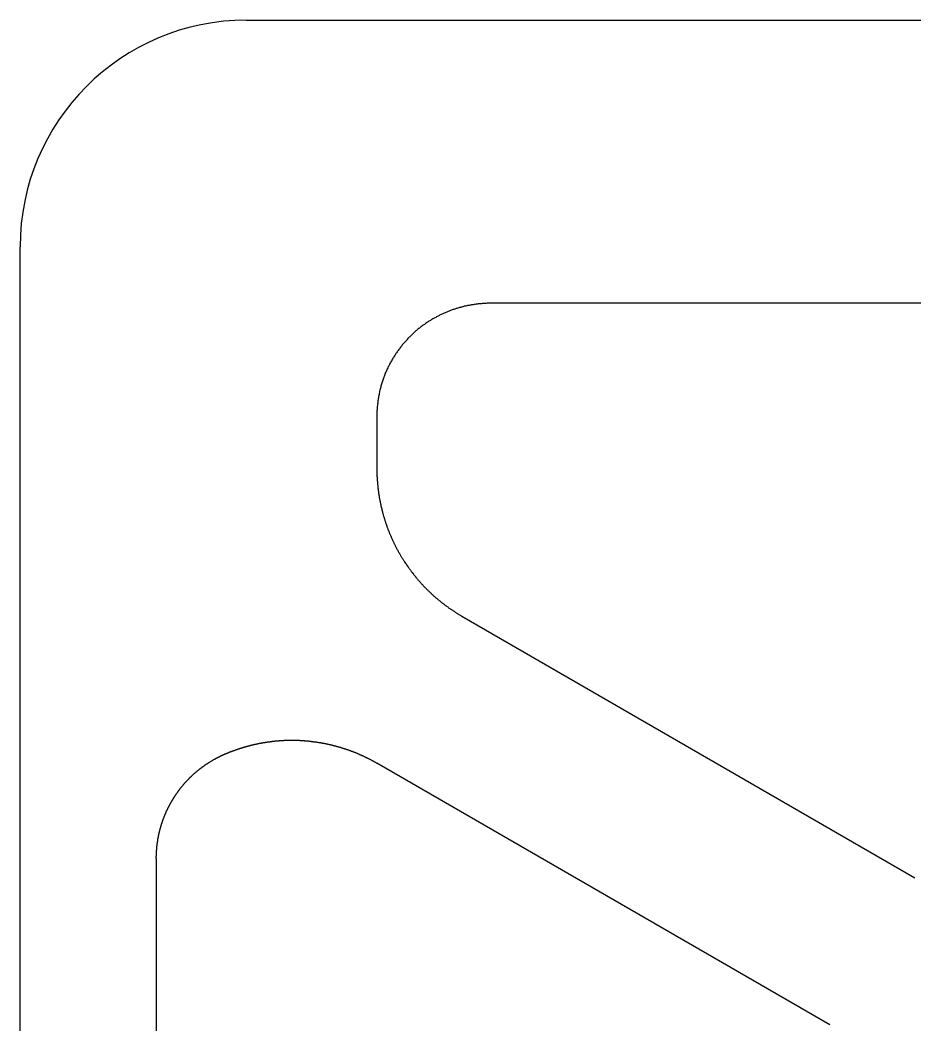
# Model space of a CAD drawing. Extents: x 442 to 745, y 5 to 355.
# Drawn here: x 687.26 to 693.76, y 232.92 to 240.22 of the extents above; entities that cross this region are included whole.
import ezdxf

# ---------------------------------------------------------------- set-up
doc = ezdxf.new("R2010")
doc.units = 0
doc.layers.add('VISIBLE__ANSI_', color=7, linetype='CONTINUOUS')

msp = doc.modelspace()

# ---------------------------------------------------------------- linework, layer by layer
at = {"layer": 'VISIBLE__ANSI_'}
for p, q in [((688.9052, 240.2227), (695.6168, 240.2227)), ((687.2581, 223.7101), (687.2581, 238.5756)), ((698.0874, 238.1639), (690.6757, 238.1639)), ((689.8522, 237.3403), (689.8522, 236.9601)), ((690.4698, 235.8903), (693.7639, 233.9884)), ((693.1463, 232.9187), (689.8522, 234.8205)), ((688.2463, 234.1281), (688.2463, 225.766))]:
    msp.add_line(p, q, dxfattribs=at)
for points in [[(690.676, 238.164, 0), (690.67, 238.164, 0), (690.664, 238.164, 0), (690.658, 238.164, 0), (690.653, 238.164, 0), (690.647, 238.163, 0), (690.641, 238.163, 0), (690.635, 238.163, 0), (690.629, 238.162, 0), (690.624, 238.162, 0), (690.618, 238.162, 0), (690.612, 238.161, 0), (690.606, 238.161, 0), (690.6, 238.16, 0), (690.594, 238.16, 0), (690.588, 238.159, 0), (690.583, 238.158, 0), (690.577, 238.158, 0), (690.571, 238.157, 0), (690.565, 238.156, 0), (690.559, 238.155, 0), (690.553, 238.154, 0), (690.547, 238.153, 0), (690.541, 238.153, 0), (690.535, 238.151, 0), (690.53, 238.15, 0), (690.524, 238.149, 0), (690.518, 238.148, 0), (690.512, 238.147, 0), (690.506, 238.146, 0), (690.5, 238.144, 0), (690.494, 238.143, 0), (690.488, 238.142, 0), (690.482, 238.14, 0), (690.476, 238.139, 0), (690.471, 238.137, 0), (690.465, 238.136, 0), (690.459, 238.134, 0), (690.453, 238.133, 0), (690.447, 238.131, 0), (690.441, 238.129, 0), (690.435, 238.127, 0), (690.429, 238.126, 0), (690.424, 238.124, 0), (690.418, 238.122, 0), (690.412, 238.12, 0), (690.406, 238.118, 0), (690.4, 238.116, 0), (690.394, 238.114, 0), (690.388, 238.112, 0), (690.383, 238.109, 0), (690.377, 238.107, 0), (690.371, 238.105, 0), (690.365, 238.103, 0), (690.36, 238.1, 0), (690.354, 238.098, 0), (690.348, 238.095, 0), (690.342, 238.093, 0), (690.337, 238.09, 0), (690.331, 238.088, 0), (690.325, 238.085, 0), (690.319, 238.082, 0), (690.314, 238.08, 0), (690.308, 238.077, 0), (690.302, 238.074, 0), (690.297, 238.071, 0), (690.291, 238.068, 0), (690.286, 238.065, 0), (690.28, 238.062, 0), (690.274, 238.059, 0), (690.269, 238.056, 0), (690.263, 238.053, 0), (690.258, 238.05, 0), (690.252, 238.046, 0), (690.247, 238.043, 0), (690.241, 238.04, 0), (690.236, 238.036, 0), (690.23, 238.033, 0), (690.225, 238.029, 0), (690.22, 238.026, 0), (690.214, 238.022, 0), (690.209, 238.019, 0), (690.204, 238.015, 0), (690.198, 238.011, 0), (690.193, 238.007, 0), (690.188, 238.004, 0), (690.182, 238, 0), (690.177, 237.996, 0), (690.172, 237.992, 0), (690.167, 237.988, 0), (690.162, 237.984, 0), (690.157, 237.98, 0), (690.151, 237.975, 0), (690.146, 237.971, 0), (690.141, 237.967, 0), (690.136, 237.963, 0), (690.131, 237.958, 0), (690.126, 237.954, 0), (690.121, 237.949, 0), (690.116, 237.945, 0), (690.111, 237.94, 0), (690.107, 237.936, 0), (690.102, 237.931, 0), (690.097, 237.926, 0), (690.092, 237.921, 0), (690.087, 237.917, 0), (690.083, 237.912, 0), (690.078, 237.907, 0), (690.073, 237.902, 0), (690.069, 237.897, 0), (690.064, 237.892, 0), (690.06, 237.887, 0), (690.055, 237.882, 0), (690.05, 237.877, 0), (690.046, 237.871, 0), (690.042, 237.866, 0), (690.037, 237.861, 0), (690.033, 237.855, 0), (690.028, 237.85, 0), (690.024, 237.845, 0), (690.02, 237.839, 0), (690.016, 237.834, 0), (690.012, 237.828, 0), (690.007, 237.822, 0), (690.003, 237.817, 0), (689.999, 237.811, 0), (689.995, 237.805, 0), (689.991, 237.799, 0), (689.987, 237.794, 0), (689.984, 237.788, 0), (689.98, 237.782, 0), (689.976, 237.776, 0), (689.972, 237.77, 0), (689.968, 237.764, 0), (689.965, 237.757, 0), (689.961, 237.751, 0), (689.958, 237.745, 0), (689.954, 237.739, 0), (689.951, 237.733, 0), (689.947, 237.726, 0), (689.944, 237.72, 0), (689.941, 237.713, 0), (689.937, 237.707, 0), (689.934, 237.7, 0), (689.931, 237.694, 0), (689.928, 237.687, 0), (689.925, 237.681, 0), (689.922, 237.674, 0), (689.919, 237.667, 0), (689.916, 237.661, 0), (689.913, 237.654, 0), (689.91, 237.647, 0), (689.908, 237.64, 0), (689.905, 237.633, 0), (689.902, 237.626, 0), (689.9, 237.619, 0), (689.897, 237.612, 0), (689.895, 237.605, 0), (689.893, 237.598, 0), (689.89, 237.591, 0), (689.888, 237.583, 0), (689.886, 237.576, 0), (689.884, 237.569, 0), (689.882, 237.562, 0), (689.88, 237.554, 0), (689.878, 237.547, 0), (689.876, 237.539, 0), (689.874, 237.532, 0), (689.872, 237.524, 0), (689.871, 237.517, 0), (689.869, 237.509, 0), (689.868, 237.501, 0), (689.866, 237.494, 0), (689.865, 237.486, 0), (689.863, 237.478, 0), (689.862, 237.47, 0), (689.861, 237.463, 0), (689.86, 237.455, 0), (689.859, 237.447, 0), (689.858, 237.439, 0), (689.857, 237.431, 0), (689.856, 237.423, 0), (689.855, 237.415, 0), (689.855, 237.407, 0), (689.854, 237.398, 0), (689.854, 237.39, 0), (689.853, 237.382, 0), (689.853, 237.374, 0), (689.853, 237.365, 0), (689.852, 237.357, 0), (689.852, 237.349, 0), (689.852, 237.34, 0)], [(689.852, 236.96, 0), (689.852, 236.957, 0), (689.852, 236.954, 0), (689.852, 236.951, 0), (689.852, 236.947, 0), (689.852, 236.944, 0), (689.852, 236.941, 0), (689.852, 236.938, 0), (689.852, 236.935, 0), (689.853, 236.931, 0), (689.853, 236.928, 0), (689.853, 236.925, 0), (689.853, 236.922, 0), (689.853, 236.918, 0), (689.853, 236.915, 0), (689.853, 236.912, 0), (689.853, 236.909, 0), (689.853, 236.906, 0), (689.854, 236.902, 0), (689.854, 236.899, 0), (689.854, 236.896, 0), (689.854, 236.892, 0), (689.854, 236.889, 0), (689.854, 236.886, 0), (689.855, 236.883, 0), (689.855, 236.879, 0), (689.855, 236.876, 0), (689.855, 236.873, 0), (689.856, 236.87, 0), (689.856, 236.866, 0), (689.856, 236.863, 0), (689.856, 236.86, 0), (689.857, 236.856, 0), (689.857, 236.853, 0), (689.857, 236.85, 0), (689.857, 236.846, 0), (689.858, 236.843, 0), (689.858, 236.84, 0), (689.858, 236.836, 0), (689.859, 236.833, 0), (689.859, 236.83, 0), (689.859, 236.826, 0), (689.86, 236.823, 0), (689.86, 236.819, 0), (689.861, 236.816, 0), (689.861, 236.813, 0), (689.861, 236.809, 0), (689.862, 236.806, 0), (689.862, 236.803, 0), (689.863, 236.799, 0), (689.863, 236.796, 0), (689.864, 236.792, 0), (689.864, 236.789, 0), (689.865, 236.785, 0), (689.865, 236.782, 0), (689.866, 236.778, 0), (689.866, 236.775, 0), (689.867, 236.772, 0), (689.867, 236.768, 0), (689.868, 236.765, 0), (689.868, 236.761, 0), (689.869, 236.758, 0), (689.87, 236.754, 0), (689.87, 236.751, 0), (689.871, 236.747, 0), (689.871, 236.744, 0), (689.872, 236.74, 0), (689.873, 236.736, 0), (689.873, 236.733, 0), (689.874, 236.729, 0), (689.875, 236.726, 0), (689.875, 236.722, 0), (689.876, 236.719, 0), (689.877, 236.715, 0), (689.878, 236.711, 0), (689.878, 236.708, 0), (689.879, 236.704, 0), (689.88, 236.701, 0), (689.881, 236.697, 0), (689.881, 236.694, 0), (689.882, 236.69, 0), (689.883, 236.686, 0), (689.884, 236.683, 0), (689.885, 236.679, 0), (689.886, 236.675, 0), (689.887, 236.672, 0), (689.887, 236.668, 0), (689.888, 236.665, 0), (689.889, 236.661, 0), (689.89, 236.657, 0), (689.891, 236.654, 0), (689.892, 236.65, 0), (689.893, 236.646, 0), (689.894, 236.643, 0), (689.895, 236.639, 0), (689.896, 236.635, 0), (689.897, 236.632, 0), (689.898, 236.628, 0), (689.899, 236.624, 0), (689.9, 236.62, 0), (689.901, 236.617, 0), (689.902, 236.613, 0), (689.903, 236.609, 0), (689.904, 236.606, 0), (689.905, 236.602, 0), (689.907, 236.598, 0), (689.908, 236.595, 0), (689.909, 236.591, 0), (689.91, 236.587, 0), (689.911, 236.583, 0), (689.912, 236.58, 0), (689.914, 236.576, 0), (689.915, 236.572, 0), (689.916, 236.569, 0), (689.917, 236.565, 0), (689.919, 236.561, 0), (689.92, 236.557, 0), (689.921, 236.554, 0), (689.922, 236.55, 0), (689.924, 236.546, 0), (689.925, 236.542, 0), (689.926, 236.539, 0), (689.928, 236.535, 0), (689.929, 236.531, 0), (689.931, 236.528, 0), (689.932, 236.524, 0), (689.933, 236.52, 0), (689.935, 236.516, 0), (689.936, 236.513, 0), (689.938, 236.509, 0), (689.939, 236.505, 0), (689.941, 236.501, 0), (689.942, 236.498, 0), (689.944, 236.494, 0), (689.945, 236.49, 0), (689.947, 236.486, 0), (689.948, 236.483, 0), (689.95, 236.479, 0), (689.951, 236.475, 0), (689.953, 236.471, 0), (689.955, 236.468, 0), (689.956, 236.464, 0), (689.958, 236.46, 0), (689.96, 236.456, 0), (689.961, 236.453, 0), (689.963, 236.449, 0), (689.965, 236.445, 0), (689.966, 236.441, 0), (689.968, 236.438, 0), (689.97, 236.434, 0), (689.972, 236.43, 0), (689.973, 236.427, 0), (689.975, 236.423, 0), (689.977, 236.419, 0), (689.979, 236.415, 0), (689.981, 236.412, 0), (689.982, 236.408, 0), (689.984, 236.404, 0), (689.986, 236.4, 0), (689.988, 236.397, 0), (689.99, 236.393, 0), (689.992, 236.389, 0), (689.994, 236.386, 0), (689.996, 236.382, 0), (689.998, 236.378, 0), (690, 236.374, 0), (690.002, 236.371, 0), (690.004, 236.367, 0), (690.006, 236.363, 0), (690.008, 236.36, 0), (690.01, 236.356, 0), (690.012, 236.352, 0), (690.014, 236.349, 0), (690.016, 236.345, 0), (690.018, 236.341, 0), (690.021, 236.338, 0), (690.023, 236.334, 0), (690.025, 236.33, 0), (690.027, 236.327, 0), (690.029, 236.323, 0), (690.031, 236.319, 0), (690.034, 236.316, 0), (690.036, 236.312, 0), (690.038, 236.309, 0), (690.04, 236.305, 0), (690.043, 236.301, 0), (690.045, 236.298, 0), (690.047, 236.294, 0), (690.05, 236.29, 0), (690.052, 236.287, 0), (690.054, 236.283, 0), (690.057, 236.28, 0), (690.059, 236.276, 0), (690.062, 236.272, 0), (690.064, 236.269, 0), (690.066, 236.265, 0), (690.069, 236.262, 0), (690.071, 236.258, 0), (690.074, 236.255, 0), (690.076, 236.251, 0), (690.079, 236.248, 0), (690.081, 236.244, 0), (690.084, 236.241, 0), (690.086, 236.237, 0), (690.089, 236.234, 0), (690.091, 236.23, 0), (690.094, 236.226, 0), (690.097, 236.223, 0), (690.099, 236.22, 0), (690.102, 236.216, 0), (690.104, 236.213, 0), (690.107, 236.209, 0), (690.11, 236.206, 0), (690.112, 236.202, 0), (690.115, 236.199, 0), (690.118, 236.195, 0), (690.121, 236.192, 0), (690.123, 236.188, 0), (690.126, 236.185, 0), (690.129, 236.182, 0), (690.132, 236.178, 0), (690.134, 236.175, 0), (690.137, 236.172, 0), (690.14, 236.168, 0), (690.143, 236.165, 0), (690.146, 236.161, 0), (690.148, 236.158, 0), (690.151, 236.155, 0), (690.154, 236.151, 0), (690.157, 236.148, 0), (690.16, 236.145, 0), (690.163, 236.141, 0), (690.166, 236.138, 0), (690.169, 236.135, 0), (690.172, 236.132, 0), (690.175, 236.128, 0), (690.177, 236.125, 0), (690.18, 236.122, 0), (690.183, 236.119, 0), (690.186, 236.115, 0), (690.189, 236.112, 0), (690.192, 236.109, 0), (690.196, 236.106, 0), (690.199, 236.103, 0), (690.202, 236.099, 0), (690.205, 236.096, 0), (690.208, 236.093, 0), (690.211, 236.09, 0), (690.214, 236.087, 0), (690.217, 236.084, 0), (690.22, 236.081, 0), (690.223, 236.077, 0), (690.227, 236.074, 0), (690.23, 236.071, 0), (690.233, 236.068, 0), (690.236, 236.065, 0), (690.239, 236.062, 0), (690.243, 236.059, 0), (690.246, 236.056, 0), (690.249, 236.053, 0), (690.252, 236.05, 0), (690.255, 236.047, 0), (690.259, 236.044, 0), (690.262, 236.041, 0), (690.265, 236.038, 0), (690.269, 236.035, 0), (690.272, 236.032, 0), (690.275, 236.029, 0), (690.279, 236.026, 0), (690.282, 236.024, 0), (690.285, 236.021, 0), (690.289, 236.018, 0), (690.292, 236.015, 0), (690.295, 236.012, 0), (690.299, 236.009, 0), (690.302, 236.006, 0), (690.306, 236.004, 0), (690.309, 236.001, 0), (690.313, 235.998, 0), (690.316, 235.995, 0), (690.32, 235.992, 0), (690.323, 235.99, 0), (690.327, 235.987, 0), (690.33, 235.984, 0), (690.334, 235.981, 0), (690.337, 235.979, 0), (690.341, 235.976, 0), (690.345, 235.973, 0), (690.348, 235.97, 0), (690.352, 235.968, 0), (690.356, 235.965, 0), (690.359, 235.962, 0), (690.363, 235.959, 0), (690.367, 235.957, 0), (690.371, 235.954, 0), (690.374, 235.951, 0), (690.378, 235.949, 0), (690.382, 235.946, 0), (690.386, 235.943, 0), (690.39, 235.941, 0), (690.394, 235.938, 0), (690.397, 235.936, 0), (690.401, 235.933, 0), (690.405, 235.93, 0), (690.409, 235.928, 0), (690.413, 235.925, 0), (690.417, 235.923, 0), (690.421, 235.92, 0), (690.425, 235.917, 0), (690.429, 235.915, 0), (690.433, 235.912, 0), (690.437, 235.91, 0), (690.441, 235.907, 0), (690.445, 235.905, 0), (690.449, 235.902, 0), (690.453, 235.9, 0), (690.457, 235.898, 0), (690.462, 235.895, 0), (690.466, 235.893, 0), (690.47, 235.89, 0)], [(689.07, 234.975, 0), (689.068, 234.975, 0), (689.066, 234.974, 0), (689.064, 234.974, 0), (689.063, 234.974, 0), (689.061, 234.974, 0), (689.059, 234.973, 0), (689.057, 234.973, 0), (689.055, 234.973, 0), (689.054, 234.973, 0), (689.052, 234.972, 0), (689.05, 234.972, 0), (689.048, 234.972, 0), (689.046, 234.972, 0), (689.045, 234.971, 0), (689.043, 234.971, 0), (689.041, 234.971, 0), (689.039, 234.97, 0), (689.037, 234.97, 0), (689.036, 234.97, 0), (689.034, 234.97, 0), (689.032, 234.969, 0), (689.03, 234.969, 0), (689.028, 234.969, 0), (689.027, 234.968, 0), (689.025, 234.968, 0), (689.023, 234.968, 0), (689.021, 234.967, 0), (689.019, 234.967, 0), (689.018, 234.967, 0), (689.016, 234.966, 0), (689.014, 234.966, 0), (689.012, 234.966, 0), (689.01, 234.965, 0), (689.009, 234.965, 0), (689.007, 234.965, 0), (689.005, 234.964, 0), (689.003, 234.964, 0), (689.001, 234.964, 0), (689, 234.963, 0), (688.998, 234.963, 0), (688.996, 234.963, 0), (688.994, 234.962, 0), (688.992, 234.962, 0), (688.991, 234.962, 0), (688.989, 234.961, 0), (688.987, 234.961, 0), (688.985, 234.961, 0), (688.984, 234.96, 0), (688.982, 234.96, 0), (688.98, 234.959, 0), (688.978, 234.959, 0), (688.976, 234.959, 0), (688.975, 234.958, 0), (688.973, 234.958, 0), (688.971, 234.958, 0), (688.969, 234.957, 0), (688.968, 234.957, 0), (688.966, 234.956, 0), (688.964, 234.956, 0), (688.962, 234.956, 0), (688.961, 234.955, 0), (688.959, 234.955, 0), (688.957, 234.954, 0), (688.955, 234.954, 0), (688.953, 234.954, 0), (688.952, 234.953, 0), (688.95, 234.953, 0), (688.948, 234.952, 0), (688.946, 234.952, 0), (688.945, 234.951, 0), (688.943, 234.951, 0), (688.941, 234.951, 0), (688.939, 234.95, 0), (688.938, 234.95, 0), (688.936, 234.949, 0), (688.934, 234.949, 0), (688.932, 234.948, 0), (688.931, 234.948, 0), (688.929, 234.948, 0), (688.927, 234.947, 0), (688.925, 234.947, 0), (688.924, 234.946, 0), (688.922, 234.946, 0), (688.92, 234.945, 0), (688.918, 234.945, 0), (688.917, 234.944, 0), (688.915, 234.944, 0), (688.913, 234.943, 0), (688.911, 234.943, 0), (688.91, 234.942, 0), (688.908, 234.942, 0), (688.906, 234.942, 0), (688.904, 234.941, 0), (688.903, 234.941, 0), (688.901, 234.94, 0), (688.899, 234.94, 0), (688.898, 234.939, 0), (688.896, 234.939, 0), (688.894, 234.938, 0), (688.892, 234.938, 0), (688.891, 234.937, 0), (688.889, 234.937, 0), (688.887, 234.936, 0), (688.885, 234.936, 0), (688.884, 234.935, 0), (688.882, 234.935, 0), (688.88, 234.934, 0), (688.879, 234.934, 0), (688.877, 234.933, 0), (688.875, 234.933, 0), (688.873, 234.932, 0), (688.872, 234.931, 0), (688.87, 234.931, 0), (688.868, 234.93, 0), (688.867, 234.93, 0), (688.865, 234.929, 0), (688.863, 234.929, 0), (688.861, 234.928, 0), (688.86, 234.928, 0), (688.858, 234.927, 0), (688.856, 234.927, 0), (688.855, 234.926, 0), (688.853, 234.926, 0), (688.851, 234.925, 0), (688.85, 234.924, 0), (688.848, 234.924, 0), (688.846, 234.923, 0), (688.844, 234.923, 0), (688.843, 234.922, 0), (688.841, 234.922, 0), (688.839, 234.921, 0), (688.838, 234.92, 0), (688.836, 234.92, 0), (688.834, 234.919, 0), (688.833, 234.919, 0), (688.831, 234.918, 0), (688.829, 234.918, 0), (688.828, 234.917, 0), (688.826, 234.916, 0), (688.824, 234.916, 0), (688.823, 234.915, 0), (688.821, 234.915, 0), (688.819, 234.914, 0), (688.817, 234.913, 0), (688.816, 234.913, 0), (688.814, 234.912, 0), (688.812, 234.912, 0), (688.811, 234.911, 0), (688.809, 234.91, 0), (688.807, 234.91, 0), (688.806, 234.909, 0), (688.804, 234.909, 0), (688.802, 234.908, 0), (688.801, 234.907, 0), (688.799, 234.907, 0), (688.798, 234.906, 0), (688.796, 234.905, 0), (688.794, 234.905, 0), (688.793, 234.904, 0), (688.791, 234.904, 0), (688.789, 234.903, 0), (688.788, 234.902, 0), (688.786, 234.902, 0), (688.784, 234.901, 0), (688.783, 234.9, 0), (688.781, 234.9, 0), (688.779, 234.899, 0), (688.778, 234.898, 0), (688.776, 234.898, 0), (688.774, 234.897, 0), (688.773, 234.896, 0), (688.771, 234.896, 0), (688.77, 234.895, 0), (688.768, 234.894, 0), (688.766, 234.894, 0), (688.765, 234.893, 0), (688.763, 234.892, 0), (688.761, 234.892, 0), (688.76, 234.891, 0), (688.758, 234.89, 0), (688.757, 234.89, 0), (688.755, 234.889, 0), (688.753, 234.888, 0), (688.752, 234.888, 0), (688.75, 234.887, 0), (688.748, 234.886, 0), (688.747, 234.886, 0), (688.745, 234.885, 0), (688.744, 234.884, 0), (688.742, 234.884, 0), (688.74, 234.883, 0)], [(689.852, 234.82, 0), (689.849, 234.822, 0), (689.847, 234.824, 0), (689.844, 234.825, 0), (689.841, 234.827, 0), (689.838, 234.828, 0), (689.835, 234.83, 0), (689.833, 234.832, 0), (689.83, 234.833, 0), (689.827, 234.835, 0), (689.824, 234.836, 0), (689.821, 234.838, 0), (689.818, 234.839, 0), (689.816, 234.841, 0), (689.813, 234.842, 0), (689.81, 234.844, 0), (689.807, 234.845, 0), (689.804, 234.847, 0), (689.801, 234.848, 0), (689.798, 234.85, 0), (689.796, 234.851, 0), (689.793, 234.853, 0), (689.79, 234.854, 0), (689.787, 234.856, 0), (689.784, 234.857, 0), (689.781, 234.858, 0), (689.778, 234.86, 0), (689.775, 234.861, 0), (689.772, 234.863, 0), (689.77, 234.864, 0), (689.767, 234.866, 0), (689.764, 234.867, 0), (689.761, 234.868, 0), (689.758, 234.87, 0), (689.755, 234.871, 0), (689.752, 234.872, 0), (689.749, 234.874, 0), (689.746, 234.875, 0), (689.743, 234.876, 0), (689.74, 234.878, 0), (689.737, 234.879, 0), (689.734, 234.88, 0), (689.731, 234.882, 0), (689.728, 234.883, 0), (689.725, 234.884, 0), (689.722, 234.886, 0), (689.719, 234.887, 0), (689.716, 234.888, 0), (689.713, 234.889, 0), (689.711, 234.891, 0), (689.708, 234.892, 0), (689.705, 234.893, 0), (689.702, 234.894, 0), (689.699, 234.896, 0), (689.696, 234.897, 0), (689.693, 234.898, 0), (689.69, 234.899, 0), (689.687, 234.9, 0), (689.683, 234.902, 0), (689.68, 234.903, 0), (689.677, 234.904, 0), (689.674, 234.905, 0), (689.671, 234.906, 0), (689.668, 234.907, 0), (689.665, 234.908, 0), (689.662, 234.91, 0), (689.659, 234.911, 0), (689.656, 234.912, 0), (689.653, 234.913, 0), (689.65, 234.914, 0), (689.647, 234.915, 0), (689.644, 234.916, 0), (689.641, 234.917, 0), (689.638, 234.918, 0), (689.635, 234.919, 0), (689.632, 234.92, 0), (689.629, 234.921, 0), (689.626, 234.922, 0), (689.623, 234.923, 0), (689.619, 234.924, 0), (689.616, 234.925, 0), (689.613, 234.926, 0), (689.61, 234.927, 0), (689.607, 234.928, 0), (689.604, 234.929, 0), (689.601, 234.93, 0), (689.598, 234.931, 0), (689.595, 234.932, 0), (689.592, 234.933, 0), (689.589, 234.934, 0), (689.585, 234.935, 0), (689.582, 234.936, 0), (689.579, 234.937, 0), (689.576, 234.938, 0), (689.573, 234.938, 0), (689.57, 234.939, 0), (689.567, 234.94, 0), (689.564, 234.941, 0), (689.561, 234.942, 0), (689.557, 234.943, 0), (689.554, 234.944, 0), (689.551, 234.944, 0), (689.548, 234.945, 0), (689.545, 234.946, 0), (689.542, 234.947, 0), (689.539, 234.948, 0), (689.536, 234.948, 0), (689.533, 234.949, 0), (689.529, 234.95, 0), (689.526, 234.951, 0), (689.523, 234.951, 0), (689.52, 234.952, 0), (689.517, 234.953, 0), (689.514, 234.954, 0), (689.511, 234.954, 0), (689.507, 234.955, 0), (689.504, 234.956, 0), (689.501, 234.957, 0), (689.498, 234.957, 0), (689.495, 234.958, 0), (689.492, 234.959, 0), (689.489, 234.959, 0), (689.485, 234.96, 0), (689.482, 234.961, 0), (689.479, 234.961, 0), (689.476, 234.962, 0), (689.473, 234.962, 0), (689.47, 234.963, 0), (689.467, 234.964, 0), (689.463, 234.964, 0), (689.46, 234.965, 0), (689.457, 234.965, 0), (689.454, 234.966, 0), (689.451, 234.967, 0), (689.448, 234.967, 0), (689.445, 234.968, 0), (689.441, 234.968, 0), (689.438, 234.969, 0), (689.435, 234.969, 0), (689.432, 234.97, 0), (689.429, 234.97, 0), (689.426, 234.971, 0), (689.422, 234.971, 0), (689.419, 234.972, 0), (689.416, 234.972, 0), (689.413, 234.973, 0), (689.41, 234.973, 0), (689.407, 234.974, 0), (689.404, 234.974, 0), (689.4, 234.975, 0), (689.397, 234.975, 0), (689.394, 234.975, 0), (689.391, 234.976, 0), (689.388, 234.976, 0), (689.385, 234.977, 0), (689.382, 234.977, 0), (689.378, 234.977, 0), (689.375, 234.978, 0), (689.372, 234.978, 0), (689.369, 234.978, 0), (689.366, 234.979, 0), (689.363, 234.979, 0), (689.36, 234.979, 0), (689.356, 234.98, 0), (689.353, 234.98, 0), (689.35, 234.98, 0), (689.347, 234.981, 0), (689.344, 234.981, 0), (689.341, 234.981, 0), (689.338, 234.982, 0), (689.335, 234.982, 0), (689.331, 234.982, 0), (689.328, 234.982, 0), (689.325, 234.983, 0), (689.322, 234.983, 0), (689.319, 234.983, 0), (689.316, 234.983, 0), (689.313, 234.983, 0), (689.309, 234.984, 0), (689.306, 234.984, 0), (689.303, 234.984, 0), (689.3, 234.984, 0), (689.297, 234.984, 0), (689.294, 234.984, 0), (689.291, 234.985, 0), (689.288, 234.985, 0), (689.285, 234.985, 0), (689.281, 234.985, 0), (689.278, 234.985, 0), (689.275, 234.985, 0), (689.272, 234.985, 0), (689.269, 234.985, 0), (689.266, 234.986, 0), (689.263, 234.986, 0), (689.26, 234.986, 0), (689.257, 234.986, 0), (689.254, 234.986, 0), (689.251, 234.986, 0), (689.247, 234.986, 0), (689.244, 234.986, 0), (689.241, 234.986, 0), (689.238, 234.986, 0), (689.235, 234.986, 0), (689.232, 234.986, 0), (689.229, 234.986, 0), (689.226, 234.986, 0), (689.223, 234.986, 0), (689.22, 234.986, 0), (689.217, 234.986, 0), (689.214, 234.986, 0), (689.211, 234.986, 0), (689.207, 234.986, 0), (689.204, 234.986, 0), (689.201, 234.986, 0), (689.198, 234.985, 0), (689.195, 234.985, 0), (689.192, 234.985, 0), (689.189, 234.985, 0), (689.186, 234.985, 0), (689.183, 234.985, 0), (689.18, 234.985, 0), (689.176, 234.985, 0), (689.173, 234.984, 0), (689.17, 234.984, 0), (689.167, 234.984, 0), (689.164, 234.984, 0), (689.161, 234.984, 0), (689.158, 234.984, 0), (689.155, 234.983, 0), (689.151, 234.983, 0), (689.148, 234.983, 0), (689.145, 234.983, 0), (689.142, 234.983, 0), (689.139, 234.982, 0), (689.136, 234.982, 0), (689.133, 234.982, 0), (689.13, 234.982, 0), (689.126, 234.981, 0), (689.123, 234.981, 0), (689.12, 234.981, 0), (689.117, 234.98, 0), (689.114, 234.98, 0), (689.111, 234.98, 0), (689.108, 234.979, 0), (689.104, 234.979, 0), (689.101, 234.979, 0), (689.098, 234.978, 0), (689.095, 234.978, 0), (689.092, 234.978, 0), (689.089, 234.977, 0), (689.086, 234.977, 0), (689.082, 234.977, 0), (689.079, 234.976, 0), (689.076, 234.976, 0), (689.073, 234.975, 0), (689.07, 234.975, 0)], [(688.74, 234.883, 0), (688.738, 234.882, 0), (688.735, 234.881, 0), (688.733, 234.879, 0), (688.73, 234.878, 0), (688.728, 234.877, 0), (688.725, 234.876, 0), (688.722, 234.875, 0), (688.72, 234.874, 0), (688.717, 234.872, 0), (688.715, 234.871, 0), (688.712, 234.87, 0), (688.71, 234.869, 0), (688.707, 234.867, 0), (688.705, 234.866, 0), (688.702, 234.865, 0), (688.7, 234.864, 0), (688.697, 234.862, 0), (688.695, 234.861, 0), (688.692, 234.86, 0), (688.69, 234.859, 0), (688.687, 234.857, 0), (688.685, 234.856, 0), (688.682, 234.855, 0), (688.68, 234.853, 0), (688.677, 234.852, 0), (688.675, 234.851, 0), (688.673, 234.849, 0), (688.67, 234.848, 0), (688.668, 234.847, 0), (688.665, 234.845, 0), (688.663, 234.844, 0), (688.66, 234.843, 0), (688.658, 234.841, 0), (688.656, 234.84, 0), (688.653, 234.838, 0), (688.651, 234.837, 0), (688.649, 234.836, 0), (688.646, 234.834, 0), (688.644, 234.833, 0), (688.641, 234.831, 0), (688.639, 234.83, 0), (688.637, 234.829, 0), (688.634, 234.827, 0), (688.632, 234.826, 0), (688.63, 234.824, 0), (688.627, 234.823, 0), (688.625, 234.821, 0), (688.623, 234.82, 0), (688.621, 234.818, 0), (688.618, 234.817, 0), (688.616, 234.815, 0), (688.614, 234.814, 0), (688.611, 234.812, 0), (688.609, 234.811, 0), (688.607, 234.809, 0), (688.605, 234.808, 0), (688.602, 234.806, 0), (688.6, 234.805, 0), (688.598, 234.803, 0), (688.596, 234.801, 0), (688.593, 234.8, 0), (688.591, 234.798, 0), (688.589, 234.797, 0), (688.587, 234.795, 0), (688.585, 234.793, 0), (688.582, 234.792, 0), (688.58, 234.79, 0), (688.578, 234.789, 0), (688.576, 234.787, 0), (688.574, 234.785, 0), (688.572, 234.784, 0), (688.569, 234.782, 0), (688.567, 234.781, 0), (688.565, 234.779, 0), (688.563, 234.777, 0), (688.561, 234.776, 0), (688.559, 234.774, 0), (688.557, 234.772, 0), (688.555, 234.771, 0), (688.553, 234.769, 0), (688.55, 234.767, 0), (688.548, 234.765, 0), (688.546, 234.764, 0), (688.544, 234.762, 0), (688.542, 234.76, 0), (688.54, 234.759, 0), (688.538, 234.757, 0), (688.536, 234.755, 0), (688.534, 234.754, 0), (688.532, 234.752, 0), (688.53, 234.75, 0), (688.528, 234.748, 0), (688.526, 234.747, 0), (688.524, 234.745, 0), (688.522, 234.743, 0), (688.52, 234.741, 0), (688.518, 234.74, 0), (688.516, 234.738, 0), (688.514, 234.736, 0), (688.512, 234.734, 0), (688.51, 234.732, 0), (688.508, 234.731, 0), (688.507, 234.729, 0), (688.505, 234.727, 0), (688.503, 234.725, 0), (688.501, 234.723, 0), (688.499, 234.722, 0), (688.497, 234.72, 0), (688.495, 234.718, 0), (688.493, 234.716, 0), (688.491, 234.714, 0), (688.49, 234.712, 0), (688.488, 234.711, 0), (688.486, 234.709, 0), (688.484, 234.707, 0), (688.482, 234.705, 0), (688.48, 234.703, 0), (688.479, 234.701, 0), (688.477, 234.699, 0), (688.475, 234.698, 0), (688.473, 234.696, 0), (688.471, 234.694, 0), (688.47, 234.692, 0), (688.468, 234.69, 0), (688.466, 234.688, 0), (688.464, 234.686, 0), (688.463, 234.684, 0), (688.461, 234.682, 0), (688.459, 234.681, 0), (688.457, 234.679, 0), (688.456, 234.677, 0), (688.454, 234.675, 0), (688.452, 234.673, 0), (688.451, 234.671, 0), (688.449, 234.669, 0), (688.447, 234.667, 0), (688.446, 234.665, 0), (688.444, 234.663, 0), (688.442, 234.661, 0), (688.441, 234.659, 0), (688.439, 234.657, 0), (688.437, 234.655, 0), (688.436, 234.653, 0), (688.434, 234.651, 0), (688.432, 234.65, 0), (688.431, 234.648, 0), (688.429, 234.646, 0), (688.428, 234.644, 0), (688.426, 234.642, 0), (688.424, 234.64, 0), (688.423, 234.638, 0), (688.421, 234.636, 0), (688.42, 234.634, 0), (688.418, 234.632, 0), (688.417, 234.63, 0), (688.415, 234.628, 0), (688.414, 234.626, 0), (688.412, 234.624, 0), (688.411, 234.622, 0), (688.409, 234.62, 0), (688.408, 234.618, 0), (688.406, 234.616, 0), (688.405, 234.613, 0), (688.403, 234.611, 0), (688.402, 234.609, 0), (688.4, 234.607, 0), (688.399, 234.605, 0), (688.397, 234.603, 0), (688.396, 234.601, 0), (688.394, 234.599, 0), (688.393, 234.597, 0), (688.392, 234.595, 0), (688.39, 234.593, 0), (688.389, 234.591, 0), (688.387, 234.589, 0), (688.386, 234.587, 0), (688.385, 234.585, 0), (688.383, 234.583, 0), (688.382, 234.581, 0), (688.38, 234.579, 0), (688.379, 234.576, 0), (688.378, 234.574, 0), (688.376, 234.572, 0), (688.375, 234.57, 0), (688.374, 234.568, 0), (688.372, 234.566, 0), (688.371, 234.564, 0), (688.37, 234.562, 0), (688.368, 234.56, 0), (688.367, 234.558, 0), (688.366, 234.555, 0), (688.365, 234.553, 0), (688.363, 234.551, 0), (688.362, 234.549, 0), (688.361, 234.547, 0), (688.36, 234.545, 0), (688.358, 234.543, 0), (688.357, 234.541, 0), (688.356, 234.539, 0), (688.355, 234.536, 0), (688.353, 234.534, 0), (688.352, 234.532, 0), (688.351, 234.53, 0), (688.35, 234.528, 0), (688.349, 234.526, 0), (688.348, 234.524, 0), (688.346, 234.521, 0), (688.345, 234.519, 0), (688.344, 234.517, 0), (688.343, 234.515, 0), (688.342, 234.513, 0), (688.341, 234.511, 0), (688.339, 234.509, 0), (688.338, 234.506, 0), (688.337, 234.504, 0), (688.336, 234.502, 0), (688.335, 234.5, 0), (688.334, 234.498, 0), (688.333, 234.496, 0), (688.332, 234.493, 0), (688.331, 234.491, 0), (688.33, 234.489, 0), (688.329, 234.487, 0), (688.328, 234.485, 0), (688.327, 234.483, 0), (688.325, 234.48, 0), (688.324, 234.478, 0), (688.323, 234.476, 0), (688.322, 234.474, 0), (688.321, 234.472, 0), (688.32, 234.469, 0), (688.319, 234.467, 0), (688.318, 234.465, 0), (688.317, 234.463, 0), (688.316, 234.461, 0), (688.316, 234.459, 0), (688.315, 234.456, 0), (688.314, 234.454, 0), (688.313, 234.452, 0), (688.312, 234.45, 0), (688.311, 234.448, 0), (688.31, 234.445, 0), (688.309, 234.443, 0), (688.308, 234.441, 0), (688.307, 234.439, 0), (688.306, 234.436, 0), (688.305, 234.434, 0), (688.304, 234.432, 0), (688.304, 234.43, 0), (688.303, 234.428, 0), (688.302, 234.425, 0), (688.301, 234.423, 0), (688.3, 234.421, 0), (688.299, 234.419, 0), (688.299, 234.417, 0), (688.298, 234.414, 0), (688.297, 234.412, 0), (688.296, 234.41, 0), (688.295, 234.408, 0), (688.294, 234.405, 0), (688.294, 234.403, 0), (688.293, 234.401, 0), (688.292, 234.399, 0), (688.291, 234.397, 0), (688.291, 234.394, 0), (688.29, 234.392, 0), (688.289, 234.39, 0), (688.288, 234.388, 0), (688.288, 234.385, 0), (688.287, 234.383, 0), (688.286, 234.381, 0), (688.285, 234.379, 0), (688.285, 234.376, 0), (688.284, 234.374, 0), (688.283, 234.372, 0), (688.283, 234.37, 0), (688.282, 234.367, 0), (688.281, 234.365, 0), (688.281, 234.363, 0), (688.28, 234.361, 0), (688.279, 234.359, 0), (688.279, 234.356, 0), (688.278, 234.354, 0), (688.277, 234.352, 0), (688.277, 234.35, 0), (688.276, 234.347, 0), (688.275, 234.345, 0), (688.275, 234.343, 0), (688.274, 234.341, 0), (688.274, 234.338, 0), (688.273, 234.336, 0), (688.272, 234.334, 0), (688.272, 234.332, 0), (688.271, 234.329, 0), (688.271, 234.327, 0), (688.27, 234.325, 0), (688.27, 234.323, 0), (688.269, 234.32, 0), (688.269, 234.318, 0), (688.268, 234.316, 0), (688.267, 234.313, 0), (688.267, 234.311, 0), (688.266, 234.309, 0), (688.266, 234.307, 0), (688.265, 234.304, 0), (688.265, 234.302, 0), (688.264, 234.3, 0), (688.264, 234.298, 0), (688.264, 234.295, 0), (688.263, 234.293, 0), (688.263, 234.291, 0), (688.262, 234.289, 0), (688.262, 234.286, 0), (688.261, 234.284, 0), (688.261, 234.282, 0), (688.26, 234.28, 0), (688.26, 234.277, 0), (688.26, 234.275, 0), (688.259, 234.273, 0), (688.259, 234.271, 0), (688.258, 234.268, 0), (688.258, 234.266, 0), (688.258, 234.264, 0), (688.257, 234.262, 0), (688.257, 234.259, 0), (688.256, 234.257, 0), (688.256, 234.255, 0), (688.256, 234.252, 0), (688.255, 234.25, 0), (688.255, 234.248, 0), (688.255, 234.246, 0), (688.254, 234.243, 0), (688.254, 234.241, 0), (688.254, 234.239, 0), (688.254, 234.237, 0), (688.253, 234.234, 0), (688.253, 234.232, 0), (688.253, 234.23, 0), (688.252, 234.228, 0), (688.252, 234.225, 0), (688.252, 234.223, 0), (688.252, 234.221, 0), (688.251, 234.218, 0), (688.251, 234.216, 0), (688.251, 234.214, 0), (688.251, 234.212, 0), (688.25, 234.209, 0), (688.25, 234.207, 0), (688.25, 234.205, 0), (688.25, 234.203, 0), (688.25, 234.2, 0), (688.249, 234.198, 0), (688.249, 234.196, 0), (688.249, 234.194, 0), (688.249, 234.191, 0), (688.249, 234.189, 0), (688.248, 234.187, 0), (688.248, 234.185, 0), (688.248, 234.182, 0), (688.248, 234.18, 0), (688.248, 234.178, 0), (688.248, 234.175, 0), (688.248, 234.173, 0), (688.247, 234.171, 0), (688.247, 234.169, 0), (688.247, 234.166, 0), (688.247, 234.164, 0), (688.247, 234.162, 0), (688.247, 234.16, 0), (688.247, 234.157, 0), (688.247, 234.155, 0), (688.247, 234.153, 0), (688.247, 234.151, 0), (688.247, 234.148, 0), (688.247, 234.146, 0), (688.246, 234.144, 0), (688.246, 234.142, 0), (688.246, 234.139, 0), (688.246, 234.137, 0), (688.246, 234.135, 0), (688.246, 234.133, 0), (688.246, 234.13, 0), (688.246, 234.128, 0)]]:
    msp.add_polyline3d(points, dxfattribs=at)
msp.add_arc((688.9052, 238.5756), 1.647, 90, 180, dxfattribs=at)

doc.saveas('drawing.dxf')
